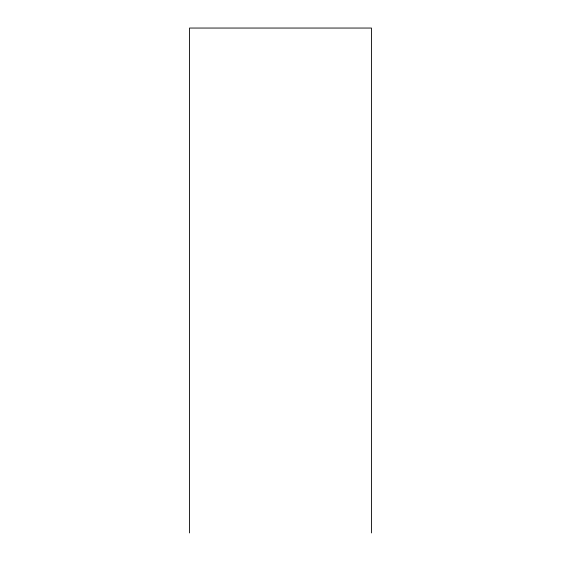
<?xml version="1.0" encoding="UTF-8"?>
<svg xmlns="http://www.w3.org/2000/svg" width="561" height="561" viewBox="0 0 561 561"><rect width="100%" height="100%" fill="white"/><g stroke="black" fill="none" stroke-linecap="round" stroke-linejoin="round"><path stroke-width="0.84" d="M371.48 532.95L371.48 28.05L189.52 28.05L189.52 532.95"/></g></svg>
